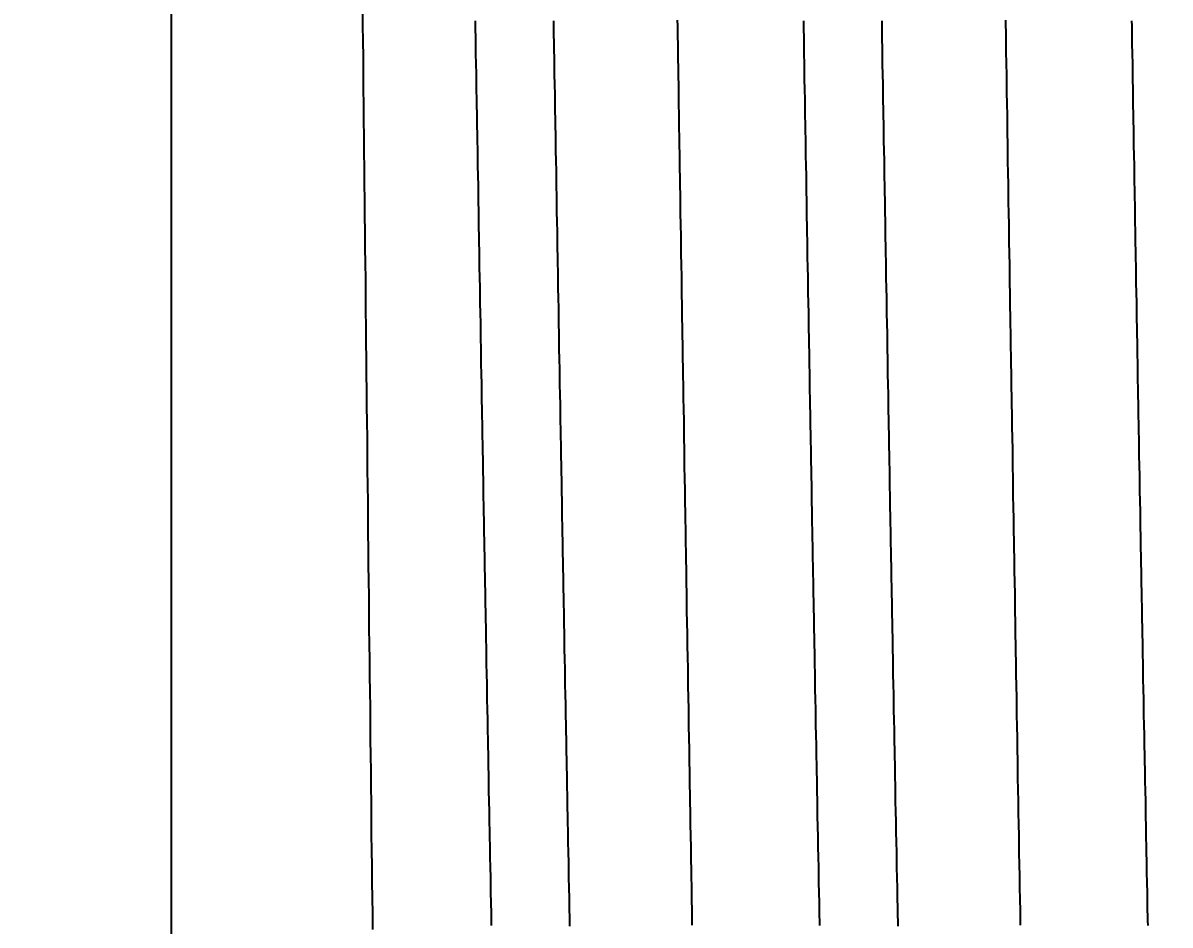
# Model space of a CAD drawing. Header units: millimetres. Extents: x 0 to 3800, y -67 to 2530.
# Drawn here: x 2211.23 to 2216.61, y 957.75 to 961.98 of the extents above; entities that cross this region are included whole.
import ezdxf

# ---------------------------------------------------------------- set-up
doc = ezdxf.new("R2010")
doc.units = ezdxf.units.MM
doc.layers.add('내부선 및 부속', color=4, linetype='Continuous')
doc.layers.add('치수선', color=7, linetype='Continuous')
doc.styles.add('____', font='')
doc.styles.get('____').set_extended_font_data('굴림')
doc.dimstyles.new('MSADIM', dxfattribs={"dimtxt": 33, "dimasz": 17, "dimexe": 10, "dimexo": 7.5, "dimgap": 10, "dimtad": 0, "dimtih": 1, "dimtoh": 1, "dimdec": 0, "dimzin": 1, "dimdsep": 46, "dimtxsty": '____', "dimcen": 11.25, "dimadec": 0, "dimazin": 0, "dimtfac": 1, "dimtdec": 0, "dimtix": 1, "dimtmove": 0, "dimatfit": 3, "dimfxl": 1, "dimtolj": 1, "dimtzin": 1, "dimarcsym": 0})

# ---------------------------------------------------------------- blocks, each defined once
blk = doc.blocks.new('*D55')
at = {"layer": '치수선', "color": 0, "linetype": 'Continuous', "lineweight": -2, "transparency": 16777216}
for p, q in [((2172.9547, 966.2182), (2152.4547, 966.2182)), ((2162.4547, 949.2182), (2162.4547, 856.5344)), ((2162.4547, 718.2182), (2162.4547, 810.9019)), ((2254.9547, 701.2182), (2152.4547, 701.2182))]:
    blk.add_line(p, q, dxfattribs=at)
at = {"layer": '치수선', "color": 0, "linetype": 'Continuous', "transparency": 16777216}
for points in [[(2159.6213, 949.2182), (2165.288, 949.2182), (2162.4547, 966.2182)], [(2159.6213, 718.2182), (2165.288, 718.2182), (2162.4547, 701.2182)]]:
    blk.add_solid(points, dxfattribs=at)
at = {"layer": '치수선', "color": 0, "linetype": 'Continuous', "transparency": 16777216, "insert": (2162.4547, 833.7182), "char_height": 25, "attachment_point": 5, "style": '____'}
blk.add_mtext('\\A1;265', dxfattribs=at)
blk = doc.blocks.new('*D56')
at = {"layer": '치수선', "color": 0, "linetype": 'Continuous', "lineweight": -2, "transparency": 16777216}
for p, q in [((2172.9547, 966.2182), (2082.4547, 966.2182)), ((2092.4547, 949.2182), (2092.4547, 636.5511)), ((2092.4547, 278.2182), (2092.4547, 590.8853)), ((2224.9547, 261.2182), (2082.4547, 261.2182))]:
    blk.add_line(p, q, dxfattribs=at)
at = {"layer": '치수선', "color": 0, "linetype": 'Continuous', "transparency": 16777216}
for points in [[(2089.6213, 949.2182), (2095.288, 949.2182), (2092.4547, 966.2182)], [(2089.6213, 278.2182), (2095.288, 278.2182), (2092.4547, 261.2182)]]:
    blk.add_solid(points, dxfattribs=at)
at = {"layer": '치수선', "color": 0, "linetype": 'Continuous', "transparency": 16777216, "insert": (2092.4547, 613.7182), "char_height": 25, "attachment_point": 5, "style": '____'}
blk.add_mtext('\\A1;705', dxfattribs=at)

msp = doc.modelspace()

# ---------------------------------------------------------------- linework, layer by layer
at = {"layer": '내부선 및 부속', "linetype": 'Continuous'}
msp.add_line((2211.9237, 950.8202), (2211.9237, 981.6162), dxfattribs=at)
at = {"layer": '내부선 및 부속', "linetype": 'Continuous', "flags": 128}
for points in [[(2212.8679, 957.7285), (2212.8679, 957.8025), (2212.8669, 957.8775), (2212.8659, 957.9515), (2212.8649, 958.0265), (2212.8639, 958.1005), (2212.8629, 958.1755), (2212.8619, 958.2495), (2212.8619, 958.3235), (2212.8609, 958.3985), (2212.8599, 958.4725), (2212.8589, 958.5475), (2212.8579, 958.6215), (2212.8569, 958.6965), (2212.8569, 958.7705), (2212.8559, 958.8455), (2212.8549, 958.9195), (2212.8539, 958.9945), (2212.8529, 959.0685), (2212.8519, 959.1435), (2212.8519, 959.2175), (2212.8509, 959.2925), (2212.8499, 959.3665), (2212.8489, 959.4415), (2212.8489, 959.4415), (2212.8479, 959.5155), (2212.8469, 959.5895), (2212.8469, 959.6645), (2212.8459, 959.7385), (2212.8449, 959.8135), (2212.8439, 959.8875), (2212.8429, 959.9625), (2212.8429, 960.0365), (2212.8419, 960.1115), (2212.8409, 960.1855), (2212.8399, 960.2605), (2212.8389, 960.3345), (2212.8389, 960.4095), (2212.8379, 960.4835), (2212.8369, 960.5585), (2212.8359, 960.6325), (2212.8349, 960.7075), (2212.8349, 960.7815), (2212.8339, 960.8565), (2212.8329, 960.9305), (2212.8319, 961.0055), (2212.8309, 961.0795), (2212.8309, 961.1535), (2212.8299, 961.2285), (2212.8289, 961.3025), (2212.8279, 961.3775), (2212.8279, 961.4515), (2212.8269, 961.5265), (2212.8259, 961.6005), (2212.8249, 961.6755), (2212.8239, 961.7495), (2212.8239, 961.8245), (2212.8229, 961.8985), (2212.8219, 961.9735), (2212.8209, 962.0475)], [(2213.3489, 961.9945), (2213.3489, 961.9705), (2213.3489, 961.9475), (2213.3499, 961.9235), (2213.3499, 961.8995), (2213.3509, 961.8755), (2213.3509, 961.8515), (2213.3509, 961.8275), (2213.3519, 961.8035), (2213.3519, 961.7805), (2213.3529, 961.7565), (2213.3529, 961.7325), (2213.3529, 961.7085), (2213.3539, 961.6845), (2213.3539, 961.6605), (2213.3549, 961.6365), (2213.3549, 961.6125), (2213.3549, 961.5895), (2213.3559, 961.5655), (2213.3559, 961.5415), (2213.3569, 961.5175), (2213.3569, 961.4935), (2213.3579, 961.4695), (2213.3579, 961.4455), (2213.3579, 961.4225), (2213.3589, 961.3985), (2213.3589, 961.3745), (2213.3599, 961.3505), (2213.3599, 961.3265), (2213.3599, 961.3025), (2213.3609, 961.2785), (2213.3609, 961.2555), (2213.3619, 961.2315), (2213.3619, 961.2075), (2213.3619, 961.1835), (2213.3629, 961.1595), (2213.3629, 961.1355), (2213.3639, 961.1115), (2213.3639, 961.0875), (2213.3639, 961.0645), (2213.3649, 961.0405), (2213.3649, 961.0165), (2213.3659, 960.9925), (2213.3659, 960.9685), (2213.3659, 960.9445), (2213.3669, 960.9205), (2213.3669, 960.8975), (2213.3679, 960.8735), (2213.3679, 960.8495), (2213.3679, 960.8255), (2213.3689, 960.8015), (2213.3689, 960.7775), (2213.3699, 960.7535), (2213.3699, 960.7305), (2213.3709, 960.7065), (2213.3709, 960.6825), (2213.3709, 960.6585), (2213.3719, 960.6345), (2213.3719, 960.6105), (2213.3729, 960.5865), (2213.3729, 960.5625), (2213.3729, 960.5395), (2213.3739, 960.5155), (2213.3739, 960.4915), (2213.3749, 960.4675), (2213.3749, 960.4435), (2213.3759, 960.4195), (2213.3759, 960.3955), (2213.3759, 960.3725), (2213.3769, 960.3485), (2213.3769, 960.3245), (2213.3779, 960.3005), (2213.3779, 960.2765), (2213.3779, 960.2525), (2213.3789, 960.2285), (2213.3789, 960.2045), (2213.3799, 960.1815), (2213.3799, 960.1575), (2213.3799, 960.1335), (2213.3809, 960.1095), (2213.3809, 960.0855), (2213.3819, 960.0615), (2213.3819, 960.0375), (2213.3829, 960.0145), (2213.3829, 959.9905), (2213.3829, 959.9905), (2213.3829, 959.9665), (2213.3839, 959.9425), (2213.3839, 959.9185), (2213.3849, 959.8945), (2213.3849, 959.8705), (2213.3859, 959.8475), (2213.3859, 959.8235), (2213.3859, 959.7995), (2213.3869, 959.7755), (2213.3869, 959.7515), (2213.3879, 959.7275), (2213.3879, 959.7035), (2213.3879, 959.6795), (2213.3889, 959.6565), (2213.3889, 959.6325), (2213.3899, 959.6085), (2213.3899, 959.5845), (2213.3909, 959.5605), (2213.3909, 959.5365), (2213.3909, 959.5125), (2213.3919, 959.4895), (2213.3919, 959.4655), (2213.3929, 959.4415), (2213.3929, 959.4175), (2213.3939, 959.3935), (2213.3939, 959.3695), (2213.3939, 959.3455), (2213.3949, 959.3225), (2213.3949, 959.2985), (2213.3959, 959.2745), (2213.3959, 959.2505), (2213.3969, 959.2265), (2213.3969, 959.2025), (2213.3969, 959.1785), (2213.3979, 959.1545), (2213.3979, 959.1315), (2213.3989, 959.1075), (2213.3989, 959.0835), (2213.3999, 959.0595), (2213.3999, 959.0355), (2213.4009, 959.0115), (2213.4009, 958.9875), (2213.4009, 958.9645), (2213.4019, 958.9405), (2213.4019, 958.9165), (2213.4029, 958.8925), (2213.4029, 958.8685), (2213.4039, 958.8445), (2213.4039, 958.8205), (2213.4039, 958.7975), (2213.4049, 958.7735), (2213.4049, 958.7495), (2213.4059, 958.7255), (2213.4059, 958.7015), (2213.4069, 958.6775), (2213.4069, 958.6535), (2213.4079, 958.6295), (2213.4079, 958.6065), (2213.4079, 958.5825), (2213.4089, 958.5585), (2213.4089, 958.5345), (2213.4099, 958.5105), (2213.4099, 958.4865), (2213.4109, 958.4625), (2213.4109, 958.4395), (2213.4119, 958.4155), (2213.4119, 958.3915), (2213.4119, 958.3675), (2213.4129, 958.3435), (2213.4129, 958.3195), (2213.4139, 958.2955), (2213.4139, 958.2725), (2213.4149, 958.2485), (2213.4149, 958.2245), (2213.4159, 958.2005), (2213.4159, 958.1765), (2213.4159, 958.1525), (2213.4169, 958.1285), (2213.4169, 958.1045), (2213.4179, 958.0815), (2213.4179, 958.0575), (2213.4189, 958.0335), (2213.4189, 958.0095), (2213.4199, 957.9855), (2213.4199, 957.9615), (2213.4209, 957.9375), (2213.4209, 957.9145), (2213.4209, 957.8905), (2213.4219, 957.8665), (2213.4219, 957.8425), (2213.4229, 957.8185), (2213.4229, 957.7945), (2213.4239, 957.7705), (2213.4239, 957.7475)], [(2213.7159, 961.9935), (2213.7159, 961.9695), (2213.7169, 961.9455), (2213.7169, 961.9215), (2213.7179, 961.8985), (2213.7179, 961.8745), (2213.7179, 961.8505), (2213.7189, 961.8265), (2213.7189, 961.8025), (2213.7199, 961.7785), (2213.7199, 961.7545), (2213.7199, 961.7315), (2213.7209, 961.7075), (2213.7209, 961.6835), (2213.7219, 961.6595), (2213.7219, 961.6355), (2213.7219, 961.6115), (2213.7229, 961.5875), (2213.7229, 961.5635), (2213.7239, 961.5405), (2213.7239, 961.5165), (2213.7239, 961.4925), (2213.7249, 961.4685), (2213.7249, 961.4445), (2213.7259, 961.4205), (2213.7259, 961.3965), (2213.7259, 961.3735), (2213.7269, 961.3495), (2213.7269, 961.3255), (2213.7279, 961.3015), (2213.7279, 961.2775), (2213.7279, 961.2535), (2213.7289, 961.2295), (2213.7289, 961.2065), (2213.7299, 961.1825), (2213.7299, 961.1585), (2213.7299, 961.1345), (2213.7309, 961.1105), (2213.7309, 961.0865), (2213.7319, 961.0625), (2213.7319, 961.0385), (2213.7329, 961.0155), (2213.7329, 960.9915), (2213.7329, 960.9675), (2213.7339, 960.9435), (2213.7339, 960.9195), (2213.7349, 960.8955), (2213.7349, 960.8715), (2213.7349, 960.8485), (2213.7359, 960.8245), (2213.7359, 960.8005), (2213.7369, 960.7765), (2213.7369, 960.7525), (2213.7369, 960.7285), (2213.7379, 960.7045), (2213.7379, 960.6805), (2213.7389, 960.6575), (2213.7389, 960.6335), (2213.7389, 960.6095), (2213.7399, 960.5855), (2213.7399, 960.5615), (2213.7409, 960.5375), (2213.7409, 960.5135), (2213.7419, 960.4905), (2213.7419, 960.4665), (2213.7419, 960.4425), (2213.7429, 960.4185), (2213.7429, 960.3945), (2213.7439, 960.3705), (2213.7439, 960.3465), (2213.7439, 960.3235), (2213.7449, 960.2995), (2213.7449, 960.2755), (2213.7459, 960.2515), (2213.7459, 960.2275), (2213.7469, 960.2035), (2213.7469, 960.1795), (2213.7469, 960.1555), (2213.7479, 960.1325), (2213.7479, 960.1085), (2213.7489, 960.0845), (2213.7489, 960.0605), (2213.7489, 960.0365), (2213.7499, 960.0125), (2213.7499, 960.0125), (2213.7499, 959.9885), (2213.7509, 959.9655), (2213.7509, 959.9415), (2213.7519, 959.9175), (2213.7519, 959.8935), (2213.7519, 959.8695), (2213.7529, 959.8455), (2213.7529, 959.8215), (2213.7539, 959.7985), (2213.7539, 959.7745), (2213.7549, 959.7505), (2213.7549, 959.7265), (2213.7549, 959.7025), (2213.7559, 959.6785), (2213.7559, 959.6545), (2213.7569, 959.6305), (2213.7569, 959.6075), (2213.7569, 959.5835), (2213.7579, 959.5595), (2213.7579, 959.5355), (2213.7589, 959.5115), (2213.7589, 959.4875), (2213.7599, 959.4635), (2213.7599, 959.4405), (2213.7599, 959.4165), (2213.7609, 959.3925), (2213.7609, 959.3685), (2213.7619, 959.3445), (2213.7619, 959.3205), (2213.7629, 959.2965), (2213.7629, 959.2735), (2213.7629, 959.2495), (2213.7639, 959.2255), (2213.7639, 959.2015), (2213.7649, 959.1775), (2213.7649, 959.1535), (2213.7659, 959.1295), (2213.7659, 959.1055), (2213.7669, 959.0825), (2213.7669, 959.0585), (2213.7669, 959.0345), (2213.7679, 959.0105), (2213.7679, 958.9865), (2213.7689, 958.9625), (2213.7689, 958.9385), (2213.7699, 958.9155), (2213.7699, 958.8915), (2213.7699, 958.8675), (2213.7709, 958.8435), (2213.7709, 958.8195), (2213.7719, 958.7955), (2213.7719, 958.7715), (2213.7729, 958.7475), (2213.7729, 958.7245), (2213.7739, 958.7005), (2213.7739, 958.6765), (2213.7739, 958.6525), (2213.7749, 958.6285), (2213.7749, 958.6045), (2213.7759, 958.5805), (2213.7759, 958.5575), (2213.7769, 958.5335), (2213.7769, 958.5095), (2213.7769, 958.4855), (2213.7779, 958.4615), (2213.7779, 958.4375), (2213.7789, 958.4135), (2213.7789, 958.3905), (2213.7799, 958.3665), (2213.7799, 958.3425), (2213.7809, 958.3185), (2213.7809, 958.2945), (2213.7819, 958.2705), (2213.7819, 958.2465), (2213.7819, 958.2225), (2213.7829, 958.1995), (2213.7829, 958.1755), (2213.7839, 958.1515), (2213.7839, 958.1275), (2213.7849, 958.1035), (2213.7849, 958.0795), (2213.7859, 958.0555), (2213.7859, 958.0325), (2213.7859, 958.0085), (2213.7869, 957.9845), (2213.7869, 957.9605), (2213.7879, 957.9365), (2213.7879, 957.9125), (2213.7889, 957.8885), (2213.7889, 957.8655), (2213.7899, 957.8415), (2213.7899, 957.8175), (2213.7909, 957.7935), (2213.7909, 957.7695), (2213.7919, 957.7455)], [(2214.2969, 961.9975), (2214.2979, 961.9705), (2214.2979, 961.9435), (2214.2979, 961.9165), (2214.2989, 961.8895), (2214.2989, 961.8625), (2214.2999, 961.8355), (2214.2999, 961.8085), (2214.3009, 961.7815), (2214.3009, 961.7535), (2214.3009, 961.7265), (2214.3019, 961.6995), (2214.3019, 961.6725), (2214.3029, 961.6455), (2214.3029, 961.6185), (2214.3029, 961.5915), (2214.3039, 961.5645), (2214.3039, 961.5375), (2214.3049, 961.5105), (2214.3049, 961.4835), (2214.3059, 961.4565), (2214.3059, 961.4295), (2214.3059, 961.4025), (2214.3069, 961.3755), (2214.3069, 961.3485), (2214.3079, 961.3215), (2214.3079, 961.2935), (2214.3089, 961.2665), (2214.3089, 961.2395), (2214.3089, 961.2125), (2214.3099, 961.1855), (2214.3099, 961.1585), (2214.3109, 961.1315), (2214.3109, 961.1045), (2214.3109, 961.0775), (2214.3119, 961.0505), (2214.3119, 961.0235), (2214.3129, 960.9965), (2214.3129, 960.9695), (2214.3139, 960.9425), (2214.3139, 960.9155), (2214.3139, 960.8885), (2214.3149, 960.8615), (2214.3149, 960.8345), (2214.3159, 960.8065), (2214.3159, 960.8065), (2214.3159, 960.7795), (2214.3169, 960.7525), (2214.3169, 960.7255), (2214.3169, 960.6985), (2214.3179, 960.6715), (2214.3179, 960.6445), (2214.3189, 960.6175), (2214.3189, 960.5905), (2214.3199, 960.5635), (2214.3199, 960.5365), (2214.3199, 960.5095), (2214.3209, 960.4825), (2214.3209, 960.4555), (2214.3219, 960.4285), (2214.3219, 960.4015), (2214.3229, 960.3745), (2214.3229, 960.3475), (2214.3229, 960.3195), (2214.3239, 960.2925), (2214.3239, 960.2655), (2214.3249, 960.2385), (2214.3249, 960.2115), (2214.3259, 960.1845), (2214.3259, 960.1575), (2214.3269, 960.1305), (2214.3269, 960.1035), (2214.3269, 960.0765), (2214.3279, 960.0495), (2214.3279, 960.0225), (2214.3289, 959.9955), (2214.3289, 959.9685), (2214.3299, 959.9415), (2214.3299, 959.9145), (2214.3299, 959.8875), (2214.3309, 959.8605), (2214.3309, 959.8325), (2214.3319, 959.8055), (2214.3319, 959.7785), (2214.3329, 959.7515), (2214.3329, 959.7245), (2214.3339, 959.6975), (2214.3339, 959.6705), (2214.3339, 959.6435), (2214.3349, 959.6165), (2214.3349, 959.5895), (2214.3359, 959.5625), (2214.3359, 959.5355), (2214.3369, 959.5085), (2214.3369, 959.4815), (2214.3369, 959.4545), (2214.3379, 959.4275), (2214.3379, 959.4005), (2214.3389, 959.3735), (2214.3389, 959.3455), (2214.3399, 959.3185), (2214.3399, 959.2915), (2214.3409, 959.2645), (2214.3409, 959.2375), (2214.3409, 959.2105), (2214.3419, 959.1835), (2214.3419, 959.1565), (2214.3429, 959.1295), (2214.3429, 959.1025), (2214.3439, 959.0755), (2214.3439, 959.0485), (2214.3449, 959.0215), (2214.3449, 958.9945), (2214.3459, 958.9675), (2214.3459, 958.9405), (2214.3459, 958.9135), (2214.3469, 958.8865), (2214.3469, 958.8585), (2214.3479, 958.8315), (2214.3479, 958.8045), (2214.3489, 958.7775), (2214.3489, 958.7505), (2214.3499, 958.7235), (2214.3499, 958.6965), (2214.3499, 958.6695), (2214.3509, 958.6425), (2214.3509, 958.6155), (2214.3519, 958.5885), (2214.3519, 958.5615), (2214.3529, 958.5345), (2214.3529, 958.5075), (2214.3539, 958.4805), (2214.3539, 958.4535), (2214.3549, 958.4265), (2214.3549, 958.3995), (2214.3559, 958.3715), (2214.3559, 958.3445), (2214.3559, 958.3175), (2214.3569, 958.2905), (2214.3569, 958.2635), (2214.3579, 958.2365), (2214.3579, 958.2095), (2214.3589, 958.1825), (2214.3589, 958.1555), (2214.3599, 958.1285), (2214.3599, 958.1015), (2214.3599, 958.1015), (2214.3609, 958.0745), (2214.3609, 958.0475), (2214.3619, 958.0205), (2214.3619, 957.9935), (2214.3619, 957.9665), (2214.3629, 957.9395), (2214.3629, 957.9125), (2214.3639, 957.8845), (2214.3639, 957.8575), (2214.3649, 957.8305), (2214.3649, 957.8035), (2214.3659, 957.7765), (2214.3659, 957.7495)], [(2214.8889, 961.9945), (2214.8889, 961.9705), (2214.8889, 961.9475), (2214.8899, 961.9235), (2214.8899, 961.8995), (2214.8909, 961.8755), (2214.8909, 961.8515), (2214.8909, 961.8275), (2214.8919, 961.8035), (2214.8919, 961.7805), (2214.8929, 961.7565), (2214.8929, 961.7325), (2214.8929, 961.7085), (2214.8939, 961.6845), (2214.8939, 961.6605), (2214.8949, 961.6365), (2214.8949, 961.6125), (2214.8949, 961.5895), (2214.8959, 961.5655), (2214.8959, 961.5415), (2214.8969, 961.5175), (2214.8969, 961.4935), (2214.8969, 961.4695), (2214.8979, 961.4455), (2214.8979, 961.4225), (2214.8989, 961.3985), (2214.8989, 961.3745), (2214.8989, 961.3505), (2214.8999, 961.3265), (2214.8999, 961.3025), (2214.9009, 961.2785), (2214.9009, 961.2555), (2214.9009, 961.2315), (2214.9019, 961.2075), (2214.9019, 961.1835), (2214.9029, 961.1595), (2214.9029, 961.1355), (2214.9029, 961.1115), (2214.9039, 961.0875), (2214.9039, 961.0645), (2214.9049, 961.0405), (2214.9049, 961.0165), (2214.9049, 960.9925), (2214.9059, 960.9685), (2214.9059, 960.9445), (2214.9069, 960.9205), (2214.9069, 960.8975), (2214.9069, 960.8735), (2214.9079, 960.8495), (2214.9079, 960.8255), (2214.9089, 960.8015), (2214.9089, 960.7775), (2214.9099, 960.7535), (2214.9099, 960.7305), (2214.9099, 960.7065), (2214.9109, 960.6825), (2214.9109, 960.6585), (2214.9119, 960.6345), (2214.9119, 960.6105), (2214.9119, 960.5865), (2214.9129, 960.5625), (2214.9129, 960.5395), (2214.9139, 960.5155), (2214.9139, 960.4915), (2214.9139, 960.4675), (2214.9149, 960.4435), (2214.9149, 960.4195), (2214.9159, 960.3955), (2214.9159, 960.3725), (2214.9169, 960.3485), (2214.9169, 960.3245), (2214.9169, 960.3005), (2214.9179, 960.2765), (2214.9179, 960.2525), (2214.9189, 960.2285), (2214.9189, 960.2045), (2214.9189, 960.1815), (2214.9199, 960.1575), (2214.9199, 960.1335), (2214.9209, 960.1095), (2214.9209, 960.0855), (2214.9219, 960.0615), (2214.9219, 960.0375), (2214.9219, 960.0145), (2214.9229, 959.9905), (2214.9229, 959.9905), (2214.9229, 959.9665), (2214.9239, 959.9425), (2214.9239, 959.9185), (2214.9249, 959.8945), (2214.9249, 959.8705), (2214.9249, 959.8475), (2214.9259, 959.8235), (2214.9259, 959.7995), (2214.9269, 959.7755), (2214.9269, 959.7515), (2214.9269, 959.7275), (2214.9279, 959.7035), (2214.9279, 959.6795), (2214.9289, 959.6565), (2214.9289, 959.6325), (2214.9299, 959.6085), (2214.9299, 959.5845), (2214.9299, 959.5605), (2214.9309, 959.5365), (2214.9309, 959.5125), (2214.9319, 959.4895), (2214.9319, 959.4655), (2214.9329, 959.4415), (2214.9329, 959.4175), (2214.9329, 959.3935), (2214.9339, 959.3695), (2214.9339, 959.3455), (2214.9349, 959.3225), (2214.9349, 959.2985), (2214.9359, 959.2745), (2214.9359, 959.2505), (2214.9359, 959.2265), (2214.9369, 959.2025), (2214.9369, 959.1785), (2214.9379, 959.1545), (2214.9379, 959.1315), (2214.9389, 959.1075), (2214.9389, 959.0835), (2214.9389, 959.0595), (2214.9399, 959.0355), (2214.9399, 959.0115), (2214.9409, 958.9875), (2214.9409, 958.9645), (2214.9419, 958.9405), (2214.9419, 958.9165), (2214.9429, 958.8925), (2214.9429, 958.8685), (2214.9429, 958.8445), (2214.9439, 958.8205), (2214.9439, 958.7975), (2214.9449, 958.7735), (2214.9449, 958.7495), (2214.9459, 958.7255), (2214.9459, 958.7015), (2214.9459, 958.6775), (2214.9469, 958.6535), (2214.9469, 958.6295), (2214.9479, 958.6065), (2214.9479, 958.5825), (2214.9489, 958.5585), (2214.9489, 958.5345), (2214.9499, 958.5105), (2214.9499, 958.4865), (2214.9499, 958.4625), (2214.9509, 958.4395), (2214.9509, 958.4155), (2214.9519, 958.3915), (2214.9519, 958.3675), (2214.9529, 958.3435), (2214.9529, 958.3195), (2214.9539, 958.2955), (2214.9539, 958.2725), (2214.9539, 958.2485), (2214.9549, 958.2245), (2214.9549, 958.2005), (2214.9559, 958.1765), (2214.9559, 958.1525), (2214.9569, 958.1285), (2214.9569, 958.1045), (2214.9579, 958.0815), (2214.9579, 958.0575), (2214.9589, 958.0335), (2214.9589, 958.0095), (2214.9589, 957.9855), (2214.9599, 957.9615), (2214.9599, 957.9375), (2214.9609, 957.9145), (2214.9609, 957.8905), (2214.9619, 957.8665), (2214.9619, 957.8425), (2214.9629, 957.8185), (2214.9629, 957.7945), (2214.9639, 957.7705), (2214.9639, 957.7475)], [(2215.2559, 961.9935), (2215.2559, 961.9695), (2215.2569, 961.9455), (2215.2569, 961.9215), (2215.2569, 961.8985), (2215.2579, 961.8745), (2215.2579, 961.8505), (2215.2589, 961.8265), (2215.2589, 961.8025), (2215.2589, 961.7785), (2215.2599, 961.7545), (2215.2599, 961.7315), (2215.2609, 961.7075), (2215.2609, 961.6835), (2215.2609, 961.6595), (2215.2619, 961.6355), (2215.2619, 961.6115), (2215.2629, 961.5875), (2215.2629, 961.5635), (2215.2629, 961.5405), (2215.2639, 961.5165), (2215.2639, 961.4925), (2215.2649, 961.4685), (2215.2649, 961.4445), (2215.2649, 961.4205), (2215.2659, 961.3965), (2215.2659, 961.3735), (2215.2669, 961.3495), (2215.2669, 961.3255), (2215.2669, 961.3015), (2215.2679, 961.2775), (2215.2679, 961.2535), (2215.2689, 961.2295), (2215.2689, 961.2065), (2215.2689, 961.1825), (2215.2699, 961.1585), (2215.2699, 961.1345), (2215.2709, 961.1105), (2215.2709, 961.0865), (2215.2719, 961.0625), (2215.2719, 961.0385), (2215.2719, 961.0155), (2215.2729, 960.9915), (2215.2729, 960.9675), (2215.2739, 960.9435), (2215.2739, 960.9195), (2215.2739, 960.8955), (2215.2749, 960.8715), (2215.2749, 960.8485), (2215.2759, 960.8245), (2215.2759, 960.8005), (2215.2759, 960.7765), (2215.2769, 960.7525), (2215.2769, 960.7285), (2215.2779, 960.7045), (2215.2779, 960.6805), (2215.2779, 960.6575), (2215.2789, 960.6335), (2215.2789, 960.6095), (2215.2799, 960.5855), (2215.2799, 960.5615), (2215.2809, 960.5375), (2215.2809, 960.5135), (2215.2809, 960.4905), (2215.2819, 960.4665), (2215.2819, 960.4425), (2215.2829, 960.4185), (2215.2829, 960.3945), (2215.2829, 960.3705), (2215.2839, 960.3465), (2215.2839, 960.3235), (2215.2849, 960.2995), (2215.2849, 960.2755), (2215.2859, 960.2515), (2215.2859, 960.2275), (2215.2859, 960.2035), (2215.2869, 960.1795), (2215.2869, 960.1555), (2215.2879, 960.1325), (2215.2879, 960.1085), (2215.2879, 960.0845), (2215.2889, 960.0605), (2215.2889, 960.0365), (2215.2899, 960.0125), (2215.2899, 960.0125), (2215.2899, 959.9885), (2215.2909, 959.9655), (2215.2909, 959.9415), (2215.2909, 959.9175), (2215.2919, 959.8935), (2215.2919, 959.8695), (2215.2929, 959.8455), (2215.2929, 959.8215), (2215.2929, 959.7985), (2215.2939, 959.7745), (2215.2939, 959.7505), (2215.2949, 959.7265), (2215.2949, 959.7025), (2215.2959, 959.6785), (2215.2959, 959.6545), (2215.2959, 959.6305), (2215.2969, 959.6075), (2215.2969, 959.5835), (2215.2979, 959.5595), (2215.2979, 959.5355), (2215.2989, 959.5115), (2215.2989, 959.4875), (2215.2989, 959.4635), (2215.2999, 959.4405), (2215.2999, 959.4165), (2215.3009, 959.3925), (2215.3009, 959.3685), (2215.3019, 959.3445), (2215.3019, 959.3205), (2215.3019, 959.2965), (2215.3029, 959.2735), (2215.3029, 959.2495), (2215.3039, 959.2255), (2215.3039, 959.2015), (2215.3049, 959.1775), (2215.3049, 959.1535), (2215.3049, 959.1295), (2215.3059, 959.1055), (2215.3059, 959.0825), (2215.3069, 959.0585), (2215.3069, 959.0345), (2215.3079, 959.0105), (2215.3079, 958.9865), (2215.3089, 958.9625), (2215.3089, 958.9385), (2215.3089, 958.9155), (2215.3099, 958.8915), (2215.3099, 958.8675), (2215.3109, 958.8435), (2215.3109, 958.8195), (2215.3119, 958.7955), (2215.3119, 958.7715), (2215.3119, 958.7475), (2215.3129, 958.7245), (2215.3129, 958.7005), (2215.3139, 958.6765), (2215.3139, 958.6525), (2215.3149, 958.6285), (2215.3149, 958.6045), (2215.3159, 958.5805), (2215.3159, 958.5575), (2215.3159, 958.5335), (2215.3169, 958.5095), (2215.3169, 958.4855), (2215.3179, 958.4615), (2215.3179, 958.4375), (2215.3189, 958.4135), (2215.3189, 958.3905), (2215.3199, 958.3665), (2215.3199, 958.3425), (2215.3199, 958.3185), (2215.3209, 958.2945), (2215.3209, 958.2705), (2215.3219, 958.2465), (2215.3219, 958.2225), (2215.3229, 958.1995), (2215.3229, 958.1755), (2215.3239, 958.1515), (2215.3239, 958.1275), (2215.3249, 958.1035), (2215.3249, 958.0795), (2215.3249, 958.0555), (2215.3259, 958.0325), (2215.3259, 958.0085), (2215.3269, 957.9845), (2215.3269, 957.9605), (2215.3279, 957.9365), (2215.3279, 957.9125), (2215.3289, 957.8885), (2215.3289, 957.8655), (2215.3299, 957.8415), (2215.3299, 957.8175), (2215.3299, 957.7935), (2215.3309, 957.7695), (2215.3309, 957.7455)], [(2215.8369, 961.9975), (2215.8369, 961.9705), (2215.8379, 961.9435), (2215.8379, 961.9165), (2215.8389, 961.8895), (2215.8389, 961.8625), (2215.8389, 961.8355), (2215.8399, 961.8085), (2215.8399, 961.7815), (2215.8409, 961.7535), (2215.8409, 961.7265), (2215.8419, 961.6995), (2215.8419, 961.6725), (2215.8419, 961.6455), (2215.8429, 961.6185), (2215.8429, 961.5915), (2215.8439, 961.5645), (2215.8439, 961.5375), (2215.8449, 961.5105), (2215.8449, 961.4835), (2215.8449, 961.4565), (2215.8459, 961.4295), (2215.8459, 961.4025), (2215.8469, 961.3755), (2215.8469, 961.3485), (2215.8469, 961.3215), (2215.8479, 961.2935), (2215.8479, 961.2665), (2215.8489, 961.2395), (2215.8489, 961.2125), (2215.8499, 961.1855), (2215.8499, 961.1585), (2215.8499, 961.1315), (2215.8509, 961.1045), (2215.8509, 961.0775), (2215.8519, 961.0505), (2215.8519, 961.0235), (2215.8529, 960.9965), (2215.8529, 960.9695), (2215.8529, 960.9425), (2215.8539, 960.9155), (2215.8539, 960.8885), (2215.8549, 960.8615), (2215.8549, 960.8345), (2215.8559, 960.8065), (2215.8559, 960.8065), (2215.8559, 960.7795), (2215.8559, 960.7525), (2215.8569, 960.7255), (2215.8569, 960.6985), (2215.8579, 960.6715), (2215.8579, 960.6445), (2215.8589, 960.6175), (2215.8589, 960.5905), (2215.8589, 960.5635), (2215.8599, 960.5365), (2215.8599, 960.5095), (2215.8609, 960.4825), (2215.8609, 960.4555), (2215.8619, 960.4285), (2215.8619, 960.4015), (2215.8619, 960.3745), (2215.8629, 960.3475), (2215.8629, 960.3195), (2215.8639, 960.2925), (2215.8639, 960.2655), (2215.8649, 960.2385), (2215.8649, 960.2115), (2215.8649, 960.1845), (2215.8659, 960.1575), (2215.8659, 960.1305), (2215.8669, 960.1035), (2215.8669, 960.0765), (2215.8679, 960.0495), (2215.8679, 960.0225), (2215.8689, 959.9955), (2215.8689, 959.9685), (2215.8689, 959.9415), (2215.8699, 959.9145), (2215.8699, 959.8875), (2215.8709, 959.8605), (2215.8709, 959.8325), (2215.8719, 959.8055), (2215.8719, 959.7785), (2215.8719, 959.7515), (2215.8729, 959.7245), (2215.8729, 959.6975), (2215.8739, 959.6705), (2215.8739, 959.6435), (2215.8749, 959.6165), (2215.8749, 959.5895), (2215.8759, 959.5625), (2215.8759, 959.5355), (2215.8759, 959.5085), (2215.8769, 959.4815), (2215.8769, 959.4545), (2215.8779, 959.4275), (2215.8779, 959.4005), (2215.8789, 959.3735), (2215.8789, 959.3455), (2215.8799, 959.3185), (2215.8799, 959.2915), (2215.8799, 959.2645), (2215.8809, 959.2375), (2215.8809, 959.2105), (2215.8819, 959.1835), (2215.8819, 959.1565), (2215.8829, 959.1295), (2215.8829, 959.1025), (2215.8839, 959.0755), (2215.8839, 959.0485), (2215.8839, 959.0215), (2215.8849, 958.9945), (2215.8849, 958.9675), (2215.8859, 958.9405), (2215.8859, 958.9135), (2215.8869, 958.8865), (2215.8869, 958.8585), (2215.8879, 958.8315), (2215.8879, 958.8045), (2215.8889, 958.7775), (2215.8889, 958.7505), (2215.8889, 958.7235), (2215.8899, 958.6965), (2215.8899, 958.6695), (2215.8909, 958.6425), (2215.8909, 958.6155), (2215.8919, 958.5885), (2215.8919, 958.5615), (2215.8929, 958.5345), (2215.8929, 958.5075), (2215.8939, 958.4805), (2215.8939, 958.4535), (2215.8939, 958.4265), (2215.8949, 958.3995), (2215.8949, 958.3715), (2215.8959, 958.3445), (2215.8959, 958.3175), (2215.8969, 958.2905), (2215.8969, 958.2635), (2215.8979, 958.2365), (2215.8979, 958.2095), (2215.8989, 958.1825), (2215.8989, 958.1555), (2215.8989, 958.1285), (2215.8999, 958.1015), (2215.8999, 958.1015), (2215.8999, 958.0745), (2215.9009, 958.0475), (2215.9009, 958.0205), (2215.9019, 957.9935), (2215.9019, 957.9665), (2215.9029, 957.9395), (2215.9029, 957.9125), (2215.9039, 957.8845), (2215.9039, 957.8575), (2215.9049, 957.8305), (2215.9049, 957.8035), (2215.9059, 957.7765), (2215.9059, 957.7495)], [(2216.4279, 961.9945), (2216.4289, 961.9705), (2216.4289, 961.9475), (2216.4299, 961.9235), (2216.4299, 961.8995), (2216.4299, 961.8755), (2216.4309, 961.8515), (2216.4309, 961.8275), (2216.4319, 961.8035), (2216.4319, 961.7805), (2216.4319, 961.7565), (2216.4329, 961.7325), (2216.4329, 961.7085), (2216.4339, 961.6845), (2216.4339, 961.6605), (2216.4339, 961.6365), (2216.4349, 961.6125), (2216.4349, 961.5895), (2216.4359, 961.5655), (2216.4359, 961.5415), (2216.4359, 961.5175), (2216.4369, 961.4935), (2216.4369, 961.4695), (2216.4379, 961.4455), (2216.4379, 961.4225), (2216.4379, 961.3985), (2216.4389, 961.3745), (2216.4389, 961.3505), (2216.4399, 961.3265), (2216.4399, 961.3025), (2216.4399, 961.2785), (2216.4409, 961.2555), (2216.4409, 961.2315), (2216.4419, 961.2075), (2216.4419, 961.1835), (2216.4419, 961.1595), (2216.4429, 961.1355), (2216.4429, 961.1115), (2216.4439, 961.0875), (2216.4439, 961.0645), (2216.4439, 961.0405), (2216.4449, 961.0165), (2216.4449, 960.9925), (2216.4459, 960.9685), (2216.4459, 960.9445), (2216.4469, 960.9205), (2216.4469, 960.8975), (2216.4469, 960.8735), (2216.4479, 960.8495), (2216.4479, 960.8255), (2216.4489, 960.8015), (2216.4489, 960.7775), (2216.4489, 960.7535), (2216.4499, 960.7305), (2216.4499, 960.7065), (2216.4509, 960.6825), (2216.4509, 960.6585), (2216.4509, 960.6345), (2216.4519, 960.6105), (2216.4519, 960.5865), (2216.4529, 960.5625), (2216.4529, 960.5395), (2216.4529, 960.5155), (2216.4539, 960.4915), (2216.4539, 960.4675), (2216.4549, 960.4435), (2216.4549, 960.4195), (2216.4559, 960.3955), (2216.4559, 960.3725), (2216.4559, 960.3485), (2216.4569, 960.3245), (2216.4569, 960.3005), (2216.4579, 960.2765), (2216.4579, 960.2525), (2216.4579, 960.2285), (2216.4589, 960.2045), (2216.4589, 960.1815), (2216.4599, 960.1575), (2216.4599, 960.1335), (2216.4609, 960.1095), (2216.4609, 960.0855), (2216.4609, 960.0615), (2216.4619, 960.0375), (2216.4619, 960.0145), (2216.4629, 959.9905), (2216.4629, 959.9905), (2216.4629, 959.9665), (2216.4629, 959.9425), (2216.4639, 959.9185), (2216.4639, 959.8945), (2216.4649, 959.8705), (2216.4649, 959.8475), (2216.4659, 959.8235), (2216.4659, 959.7995), (2216.4659, 959.7755), (2216.4669, 959.7515), (2216.4669, 959.7275), (2216.4679, 959.7035), (2216.4679, 959.6795), (2216.4689, 959.6565), (2216.4689, 959.6325), (2216.4689, 959.6085), (2216.4699, 959.5845), (2216.4699, 959.5605), (2216.4709, 959.5365), (2216.4709, 959.5125), (2216.4719, 959.4895), (2216.4719, 959.4655), (2216.4719, 959.4415), (2216.4729, 959.4175), (2216.4729, 959.3935), (2216.4739, 959.3695), (2216.4739, 959.3455), (2216.4749, 959.3225), (2216.4749, 959.2985), (2216.4749, 959.2745), (2216.4759, 959.2505), (2216.4759, 959.2265), (2216.4769, 959.2025), (2216.4769, 959.1785), (2216.4779, 959.1545), (2216.4779, 959.1315), (2216.4779, 959.1075), (2216.4789, 959.0835), (2216.4789, 959.0595), (2216.4799, 959.0355), (2216.4799, 959.0115), (2216.4809, 958.9875), (2216.4809, 958.9645), (2216.4809, 958.9405), (2216.4819, 958.9165), (2216.4819, 958.8925), (2216.4829, 958.8685), (2216.4829, 958.8445), (2216.4839, 958.8205), (2216.4839, 958.7975), (2216.4849, 958.7735), (2216.4849, 958.7495), (2216.4849, 958.7255), (2216.4859, 958.7015), (2216.4859, 958.6775), (2216.4869, 958.6535), (2216.4869, 958.6295), (2216.4879, 958.6065), (2216.4879, 958.5825), (2216.4889, 958.5585), (2216.4889, 958.5345), (2216.4889, 958.5105), (2216.4899, 958.4865), (2216.4899, 958.4625), (2216.4909, 958.4395), (2216.4909, 958.4155), (2216.4919, 958.3915), (2216.4919, 958.3675), (2216.4929, 958.3435), (2216.4929, 958.3195), (2216.4929, 958.2955), (2216.4939, 958.2725), (2216.4939, 958.2485), (2216.4949, 958.2245), (2216.4949, 958.2005), (2216.4959, 958.1765), (2216.4959, 958.1525), (2216.4969, 958.1285), (2216.4969, 958.1045), (2216.4969, 958.0815), (2216.4979, 958.0575), (2216.4979, 958.0335), (2216.4989, 958.0095), (2216.4989, 957.9855), (2216.4999, 957.9615), (2216.4999, 957.9375), (2216.5009, 957.9145), (2216.5009, 957.8905), (2216.5019, 957.8665), (2216.5019, 957.8425), (2216.5019, 957.8185), (2216.5029, 957.7945), (2216.5029, 957.7705), (2216.5039, 957.7475)]]:
    msp.add_lwpolyline(points, dxfattribs=at)

# ---------------------------------------------------------------- dimensions: what is measured, and where the dimension line sits
at = {"layer": '치수선', "linetype": 'Continuous'}
for base, p1, picture, middle in [((2092.4547, 966.2182), (2232.4547, 261.2182), '*D56', (2092.4547, 613.7182)), ((2162.4547, 966.2182), (2262.4547, 701.2182), '*D55', (2162.4547, 833.7182))]:
    dim = msp.add_linear_dim(base=base, p1=p1, p2=(2180.4547, 966.2182), angle=90, dimstyle='MSADIM', override={"dimtxt": 25}, dxfattribs=at)
    dim.commit()
    dim.dimension.update_dxf_attribs({"geometry": picture, "text_midpoint": middle})

doc.saveas('drawing.dxf')
